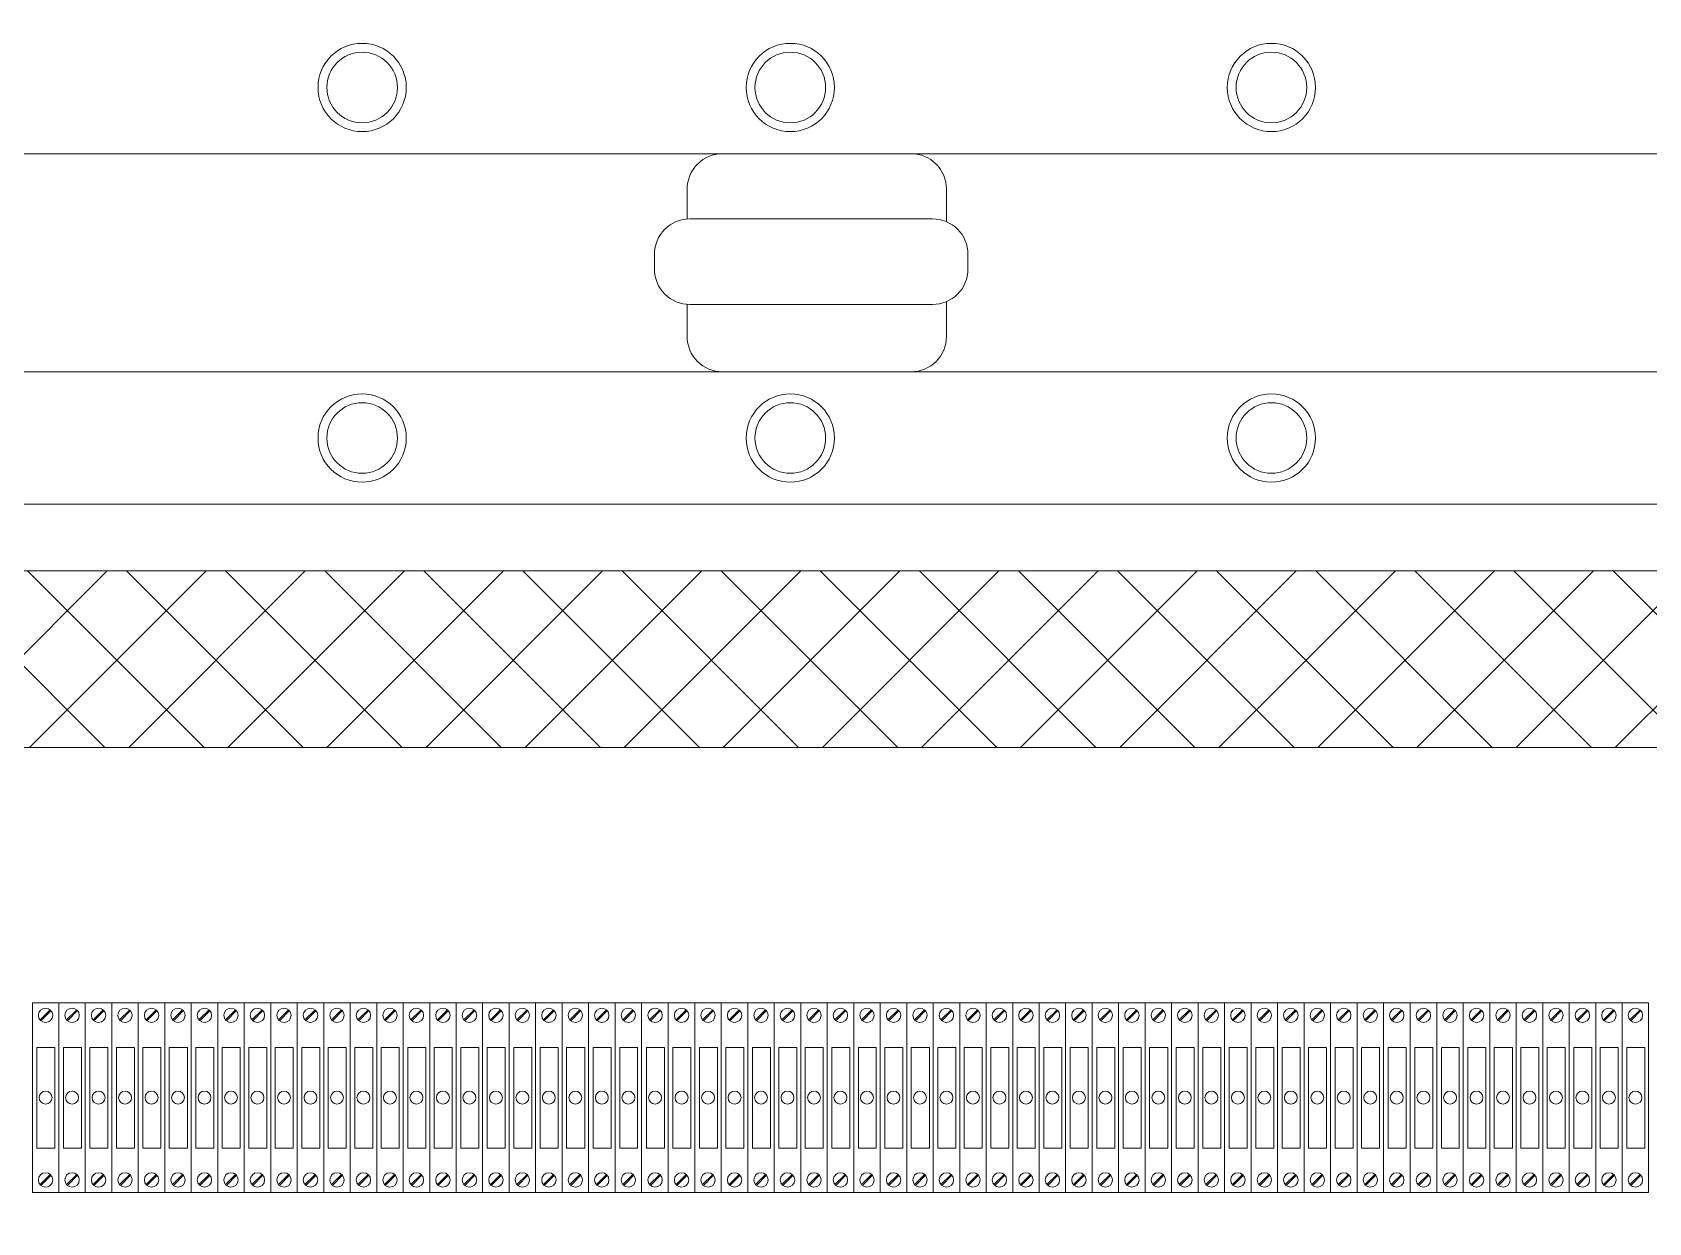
# Model space of a CAD drawing. Header units: millimetres. Extents: x 32626 to 72822, y 60047 to 123188.
# Drawn here: x 38985.6 to 39205.3, y 64739.4 to 64901.2 of the extents above; entities that cross this region are included whole.
import ezdxf

# ---------------------------------------------------------------- set-up
doc = ezdxf.new("R2010")
doc.units = ezdxf.units.MM
doc.header["$LTSCALE"] = 10
doc.layers.add('1轮廓实线层', color=7, linetype='Continuous', lineweight=18)

msp = doc.modelspace()

# ---------------------------------------------------------------- hatches: boundary and pattern name
at = {"layer": '1轮廓实线层'}
h = msp.add_hatch(dxfattribs=at)
h.set_pattern_fill('ANSI37', color=256, scale=3, style=0)
h.set_pattern_definition([(45, (7301.284, -2091.581), (-6.7351921, 6.7351921), []), (135, (7301.284, -2091.581), (-6.7351921, -6.7351921), [])])
h.paths.add_polyline_path([(39458.37, 64582.11), (39458.37, 64827.97), (38724.3, 64827.97), (38724.3, 64582.11)])
h.paths.add_polyline_path([(39434.37, 64606.11), (39434.37, 64693.04), (38748.3, 64693.04), (38748.3, 64606.11)], flags=16)
h.paths.add_polyline_path([(39434.37, 64717.04), (39434.37, 64803.97), (38748.3, 64803.97), (38748.3, 64717.04)], flags=16)

# ---------------------------------------------------------------- linework, layer by layer
for p, q in [((39159.99, 64855.04), (39507.45, 64855.04)), ((38694.14, 64837.04), (39488.54, 64837.04)), ((38724.3, 64827.97), (39458.37, 64827.97)), ((38748.3, 64803.97), (39434.37, 64803.97))]:
    msp.add_line(p, q, dxfattribs=at)
at = {"layer": '1轮廓实线层', "lineweight": 13}
for p, q in [((38985.62, 64769.28), (38989.22, 64769.28)), ((38985.62, 64743.48), (38985.62, 64769.28)), ((38986.67, 64766.94), (38988.05, 64768.32)), ((38986.79, 64766.82), (38988.17, 64768.2)), ((38989.22, 64769.28), (38989.22, 64743.48)), ((38989.22, 64769.28), (38992.82, 64769.28)), ((38989.22, 64743.48), (38989.22, 64769.28)), ((38990.27, 64766.94), (38991.65, 64768.32)), ((38990.39, 64766.82), (38991.77, 64768.2)), ((38992.82, 64769.28), (38992.82, 64743.48)), ((38992.82, 64769.28), (38996.42, 64769.28)), ((38992.82, 64743.48), (38992.82, 64769.28)), ((38993.87, 64766.94), (38995.25, 64768.32)), ((38993.99, 64766.82), (38995.37, 64768.2)), ((38996.42, 64769.28), (38996.42, 64743.48)), ((38996.42, 64769.28), (39000.02, 64769.28)), ((38996.42, 64743.48), (38996.42, 64769.28)), ((38997.47, 64766.94), (38998.85, 64768.32)), ((38997.59, 64766.82), (38998.97, 64768.2)), ((39000.02, 64769.28), (39000.02, 64743.48)), ((39000.02, 64769.28), (39003.62, 64769.28)), ((39000.02, 64743.48), (39000.02, 64769.28)), ((39001.07, 64766.94), (39002.45, 64768.32)), ((39001.19, 64766.82), (39002.57, 64768.2)), ((39003.62, 64769.28), (39003.62, 64743.48)), ((39003.62, 64769.28), (39007.22, 64769.28)), ((39003.62, 64743.48), (39003.62, 64769.28)), ((39004.67, 64766.94), (39006.05, 64768.32)), ((39004.79, 64766.82), (39006.17, 64768.2)), ((39007.22, 64769.28), (39007.22, 64743.48)), ((39007.22, 64769.28), (39010.82, 64769.28)), ((39007.22, 64743.48), (39007.22, 64769.28)), ((39008.27, 64766.94), (39009.65, 64768.32)), ((39008.39, 64766.82), (39009.77, 64768.2)), ((39010.82, 64769.28), (39010.82, 64743.48)), ((39010.82, 64769.28), (39014.42, 64769.28)), ((39010.82, 64743.48), (39010.82, 64769.28)), ((39011.87, 64766.94), (39013.25, 64768.32)), ((39011.99, 64766.82), (39013.37, 64768.2)), ((39014.42, 64769.28), (39014.42, 64743.48)), ((39014.42, 64769.28), (39018.02, 64769.28)), ((39014.42, 64743.48), (39014.42, 64769.28)), ((39015.47, 64766.94), (39016.85, 64768.32)), ((39015.6, 64766.82), (39016.97, 64768.2)), ((39018.02, 64769.28), (39018.02, 64743.48)), ((39018.03, 64769.28), (39021.63, 64769.28)), ((39018.03, 64743.48), (39018.03, 64769.28)), ((39019.08, 64766.94), (39020.45, 64768.32)), ((39019.2, 64766.82), (39020.58, 64768.2)), ((39021.63, 64769.28), (39021.63, 64743.48)), ((39021.63, 64769.28), (39025.23, 64769.28)), ((39021.63, 64743.48), (39021.63, 64769.28)), ((39022.68, 64766.94), (39024.06, 64768.32)), ((39022.8, 64766.82), (39024.18, 64768.2)), ((39025.23, 64769.28), (39025.23, 64743.48)), ((39025.23, 64769.28), (39028.83, 64769.28)), ((39025.23, 64743.48), (39025.23, 64769.28)), ((39026.28, 64766.94), (39027.66, 64768.32)), ((39026.4, 64766.82), (39027.78, 64768.2)), ((39028.83, 64769.28), (39028.83, 64743.48)), ((39028.83, 64769.28), (39032.43, 64769.28)), ((39028.83, 64743.48), (39028.83, 64769.28)), ((39029.88, 64766.94), (39031.26, 64768.32)), ((39030, 64766.82), (39031.38, 64768.2)), ((39032.43, 64769.28), (39032.43, 64743.48)), ((39032.43, 64769.28), (39036.03, 64769.28)), ((39032.43, 64743.48), (39032.43, 64769.28)), ((39033.48, 64766.94), (39034.86, 64768.32)), ((39033.6, 64766.82), (39034.98, 64768.2)), ((39036.03, 64769.28), (39036.03, 64743.48)), ((39036.03, 64769.28), (39039.63, 64769.28)), ((39036.03, 64743.48), (39036.03, 64769.28)), ((39037.08, 64766.94), (39038.46, 64768.32)), ((39037.2, 64766.82), (39038.58, 64768.2)), ((39039.63, 64769.28), (39039.63, 64743.48)), ((39039.63, 64769.28), (39043.23, 64769.28)), ((39039.63, 64743.48), (39039.63, 64769.28)), ((39040.68, 64766.94), (39042.06, 64768.32)), ((39040.8, 64766.82), (39042.18, 64768.2)), ((39043.23, 64769.28), (39043.23, 64743.48)), ((39043.23, 64769.28), (39046.83, 64769.28)), ((39043.23, 64743.48), (39043.23, 64769.28)), ((39044.28, 64766.94), (39045.66, 64768.32)), ((39044.4, 64766.82), (39045.78, 64768.2)), ((39046.83, 64769.28), (39046.83, 64743.48)), ((39046.83, 64769.28), (39050.43, 64769.28)), ((39046.83, 64743.48), (39046.83, 64769.28)), ((39047.88, 64766.94), (39049.26, 64768.32)), ((39048, 64766.82), (39049.38, 64768.2)), ((39050.43, 64769.28), (39050.43, 64743.48)), ((39050.43, 64769.28), (39054.03, 64769.28)), ((39050.43, 64743.48), (39050.43, 64769.28)), ((39051.48, 64766.94), (39052.86, 64768.32)), ((39051.6, 64766.82), (39052.98, 64768.2)), ((39054.03, 64769.28), (39054.03, 64743.48)), ((39054.03, 64769.28), (39057.63, 64769.28)), ((39054.03, 64743.48), (39054.03, 64769.28)), ((39055.08, 64766.94), (39056.46, 64768.32)), ((39055.2, 64766.82), (39056.58, 64768.2)), ((39057.63, 64769.28), (39057.63, 64743.48)), ((39057.63, 64769.28), (39061.23, 64769.28)), ((39057.63, 64743.48), (39057.63, 64769.28)), ((39058.68, 64766.94), (39060.06, 64768.32)), ((39058.81, 64766.82), (39060.18, 64768.2)), ((39061.23, 64769.28), (39061.23, 64743.48)), ((39061.23, 64769.28), (39064.83, 64769.28)), ((39061.23, 64743.48), (39061.23, 64769.28)), ((39062.29, 64766.94), (39063.66, 64768.32)), ((39062.41, 64766.82), (39063.79, 64768.2)), ((39064.83, 64769.28), (39064.83, 64743.48)), ((39064.84, 64769.28), (39068.44, 64769.28)), ((39064.84, 64743.48), (39064.84, 64769.28)), ((39065.89, 64766.94), (39067.26, 64768.32)), ((39066.01, 64766.82), (39067.39, 64768.2)), ((39068.44, 64769.28), (39068.44, 64743.48)), ((39068.47, 64769.28), (39072.07, 64769.28)), ((39069.52, 64766.94), (39070.9, 64768.32)), ((39069.64, 64766.82), (39071.02, 64768.2)), ((39072.07, 64769.28), (39072.07, 64743.48)), ((39072.07, 64769.28), (39075.67, 64769.28)), ((39072.07, 64743.48), (39072.07, 64769.28)), ((39073.12, 64766.94), (39074.5, 64768.32)), ((39073.24, 64766.82), (39074.62, 64768.2)), ((39075.67, 64769.28), (39075.67, 64743.48)), ((39075.67, 64769.28), (39079.27, 64769.28)), ((39075.67, 64743.48), (39075.67, 64769.28)), ((39076.72, 64766.94), (39078.1, 64768.32)), ((39076.84, 64766.82), (39078.22, 64768.2)), ((39079.27, 64769.28), (39079.27, 64743.48)), ((39079.27, 64769.28), (39082.87, 64769.28)), ((39079.27, 64743.48), (39079.27, 64769.28)), ((39080.32, 64766.94), (39081.7, 64768.32)), ((39080.44, 64766.82), (39081.82, 64768.2)), ((39082.87, 64769.28), (39082.87, 64743.48)), ((39082.87, 64769.28), (39086.47, 64769.28)), ((39082.87, 64743.48), (39082.87, 64769.28)), ((39083.92, 64766.94), (39085.3, 64768.32)), ((39084.04, 64766.82), (39085.42, 64768.2)), ((39086.47, 64769.28), (39086.47, 64743.48)), ((39086.47, 64769.28), (39090.07, 64769.28)), ((39086.47, 64743.48), (39086.47, 64769.28)), ((39087.52, 64766.94), (39088.9, 64768.32)), ((39087.64, 64766.82), (39089.02, 64768.2)), ((39090.07, 64769.28), (39090.07, 64743.48)), ((39090.07, 64769.28), (39093.67, 64769.28)), ((39090.07, 64743.48), (39090.07, 64769.28)), ((39091.12, 64766.94), (39092.5, 64768.32)), ((39091.24, 64766.82), (39092.62, 64768.2)), ((39093.67, 64769.28), (39093.67, 64743.48)), ((39093.67, 64769.28), (39097.27, 64769.28)), ((39093.67, 64743.48), (39093.67, 64769.28)), ((39094.72, 64766.94), (39096.1, 64768.32)), ((39094.85, 64766.82), (39096.22, 64768.2)), ((39097.27, 64769.28), (39097.27, 64743.48)), ((39097.27, 64769.28), (39100.87, 64769.28)), ((39097.27, 64743.48), (39097.27, 64769.28)), ((39098.33, 64766.94), (39099.7, 64768.32)), ((39098.45, 64766.82), (39099.83, 64768.2)), ((39100.87, 64769.28), (39100.87, 64743.48)), ((39100.88, 64769.28), (39104.48, 64769.28)), ((39100.88, 64743.48), (39100.88, 64769.28)), ((39101.93, 64766.94), (39103.31, 64768.32)), ((39102.05, 64766.82), (39103.43, 64768.2)), ((39104.48, 64769.28), (39104.48, 64743.48)), ((39104.48, 64769.28), (39108.08, 64769.28)), ((39104.48, 64743.48), (39104.48, 64769.28)), ((39105.53, 64766.94), (39106.91, 64768.32)), ((39105.65, 64766.82), (39107.03, 64768.2)), ((39108.08, 64769.28), (39108.08, 64743.48)), ((39108.08, 64769.28), (39111.68, 64769.28)), ((39108.08, 64743.48), (39108.08, 64769.28)), ((39109.13, 64766.94), (39110.51, 64768.32)), ((39109.25, 64766.82), (39110.63, 64768.2)), ((39111.68, 64769.28), (39111.68, 64743.48)), ((39111.68, 64769.28), (39115.28, 64769.28)), ((39111.68, 64743.48), (39111.68, 64769.28)), ((39112.73, 64766.94), (39114.11, 64768.32)), ((39112.85, 64766.82), (39114.23, 64768.2)), ((39115.28, 64769.28), (39115.28, 64743.48)), ((39115.28, 64769.28), (39118.88, 64769.28)), ((39115.28, 64743.48), (39115.28, 64769.28)), ((39116.33, 64766.94), (39117.71, 64768.32)), ((39116.45, 64766.82), (39117.83, 64768.2)), ((39118.88, 64769.28), (39118.88, 64743.48)), ((39118.88, 64769.28), (39122.48, 64769.28)), ((39118.88, 64743.48), (39118.88, 64769.28)), ((39119.93, 64766.94), (39121.31, 64768.32)), ((39120.05, 64766.82), (39121.43, 64768.2)), ((39122.48, 64769.28), (39122.48, 64743.48)), ((39122.48, 64769.28), (39126.08, 64769.28)), ((39122.48, 64743.48), (39122.48, 64769.28)), ((39123.53, 64766.94), (39124.91, 64768.32)), ((39123.65, 64766.82), (39125.03, 64768.2)), ((39126.08, 64769.28), (39126.08, 64743.48)), ((39126.08, 64769.28), (39129.68, 64769.28)), ((39126.08, 64743.48), (39126.08, 64769.28)), ((39127.13, 64766.94), (39128.51, 64768.32)), ((39127.25, 64766.82), (39128.63, 64768.2)), ((39129.68, 64769.28), (39129.68, 64743.48)), ((39129.68, 64769.28), (39133.28, 64769.28)), ((39129.68, 64743.48), (39129.68, 64769.28)), ((39130.73, 64766.94), (39132.11, 64768.32)), ((39130.85, 64766.82), (39132.23, 64768.2)), ((39133.28, 64769.28), (39133.28, 64743.48)), ((39133.28, 64769.28), (39136.88, 64769.28)), ((39133.28, 64743.48), (39133.28, 64769.28)), ((39134.33, 64766.94), (39135.71, 64768.32)), ((39134.45, 64766.82), (39135.83, 64768.2)), ((39136.88, 64769.28), (39136.88, 64743.48)), ((39136.88, 64769.28), (39140.48, 64769.28)), ((39136.88, 64743.48), (39136.88, 64769.28)), ((39137.93, 64766.94), (39139.31, 64768.32)), ((39138.05, 64766.82), (39139.43, 64768.2)), ((39140.48, 64769.28), (39140.48, 64743.48)), ((39140.48, 64769.28), (39144.08, 64769.28)), ((39140.48, 64743.48), (39140.48, 64769.28)), ((39141.53, 64766.94), (39142.91, 64768.32)), ((39141.66, 64766.82), (39143.03, 64768.2)), ((39144.08, 64769.28), (39144.08, 64743.48)), ((39144.09, 64743.48), (39144.09, 64769.28)), ((39144.09, 64769.28), (39147.69, 64769.28)), ((39144.09, 64743.48), (39144.09, 64769.28)), ((39145.14, 64766.94), (39146.52, 64768.32)), ((39145.26, 64766.82), (39146.64, 64768.2)), ((39147.69, 64769.28), (39147.69, 64743.48)), ((39147.69, 64769.28), (39151.29, 64769.28)), ((39147.69, 64743.48), (39147.69, 64769.28)), ((39148.74, 64766.94), (39150.12, 64768.32)), ((39148.86, 64766.82), (39150.24, 64768.2)), ((39151.29, 64769.28), (39151.29, 64743.48)), ((39151.29, 64769.28), (39154.89, 64769.28)), ((39151.29, 64743.48), (39151.29, 64769.28)), ((39152.34, 64766.94), (39153.72, 64768.32)), ((39152.46, 64766.82), (39153.84, 64768.2)), ((39154.89, 64769.28), (39154.89, 64743.48)), ((39154.89, 64769.28), (39158.49, 64769.28)), ((39154.89, 64743.48), (39154.89, 64769.28)), ((39155.94, 64766.94), (39157.32, 64768.32)), ((39156.06, 64766.82), (39157.44, 64768.2)), ((39158.49, 64769.28), (39158.49, 64743.48)), ((39158.49, 64769.28), (39162.09, 64769.28)), ((39158.49, 64743.48), (39158.49, 64769.28)), ((39159.54, 64766.94), (39160.92, 64768.32)), ((39159.66, 64766.82), (39161.04, 64768.2)), ((39162.09, 64769.28), (39162.09, 64743.48)), ((39162.09, 64769.28), (39165.69, 64769.28)), ((39162.09, 64743.48), (39162.09, 64769.28)), ((39163.14, 64766.94), (39164.52, 64768.32)), ((39163.26, 64766.82), (39164.64, 64768.2)), ((39165.69, 64769.28), (39165.69, 64743.48)), ((39165.69, 64769.28), (39169.29, 64769.28)), ((39165.69, 64743.48), (39165.69, 64769.28)), ((39166.74, 64766.94), (39168.12, 64768.32)), ((39166.86, 64766.82), (39168.24, 64768.2)), ((39169.29, 64769.28), (39169.29, 64743.48)), ((39169.29, 64769.28), (39172.89, 64769.28)), ((39169.29, 64743.48), (39169.29, 64769.28)), ((39170.34, 64766.94), (39171.72, 64768.32)), ((39170.46, 64766.82), (39171.84, 64768.2)), ((39172.89, 64769.28), (39172.89, 64743.48)), ((39172.92, 64769.28), (39176.52, 64769.28)), ((39173.97, 64766.94), (39175.35, 64768.32)), ((39174.1, 64766.82), (39175.47, 64768.2)), ((39176.52, 64769.28), (39176.52, 64743.48)), ((39176.53, 64769.28), (39180.13, 64769.28)), ((39176.53, 64743.48), (39176.53, 64769.28)), ((39177.58, 64766.94), (39178.95, 64768.32)), ((39177.7, 64766.82), (39179.08, 64768.2)), ((39180.13, 64769.28), (39180.13, 64743.48)), ((39180.13, 64769.28), (39183.73, 64769.28)), ((39180.13, 64743.48), (39180.13, 64769.28)), ((39181.18, 64766.94), (39182.56, 64768.32)), ((39181.3, 64766.82), (39182.68, 64768.2)), ((39183.73, 64769.28), (39183.73, 64743.48)), ((39183.73, 64769.28), (39187.33, 64769.28)), ((39183.73, 64743.48), (39183.73, 64769.28)), ((39184.78, 64766.94), (39186.16, 64768.32)), ((39184.9, 64766.82), (39186.28, 64768.2)), ((39187.33, 64769.28), (39187.33, 64743.48)), ((39187.33, 64769.28), (39190.93, 64769.28)), ((39187.33, 64743.48), (39187.33, 64769.28)), ((39188.38, 64766.94), (39189.76, 64768.32)), ((39188.5, 64766.82), (39189.88, 64768.2)), ((39190.93, 64769.28), (39190.93, 64743.48)), ((39190.93, 64769.28), (39194.53, 64769.28)), ((39190.93, 64743.48), (39190.93, 64769.28)), ((39191.98, 64766.94), (39193.36, 64768.32)), ((39192.1, 64766.82), (39193.48, 64768.2)), ((39194.53, 64769.28), (39194.53, 64743.48)), ((39194.53, 64769.28), (39198.13, 64769.28)), ((39194.53, 64743.48), (39194.53, 64769.28)), ((39195.58, 64766.94), (39196.96, 64768.32)), ((39195.7, 64766.82), (39197.08, 64768.2)), ((39198.13, 64769.28), (39198.13, 64743.48)), ((39198.13, 64769.28), (39201.73, 64769.28)), ((39198.13, 64743.48), (39198.13, 64769.28)), ((39199.18, 64766.94), (39200.56, 64768.32)), ((39199.3, 64766.82), (39200.68, 64768.2)), ((39201.73, 64769.28), (39201.73, 64743.48)), ((39201.73, 64769.28), (39205.33, 64769.28)), ((39201.73, 64743.48), (39201.73, 64769.28)), ((39202.78, 64766.94), (39204.16, 64768.32)), ((39202.9, 64766.82), (39204.28, 64768.2)), ((39205.33, 64769.28), (39205.33, 64743.48)), ((38986.67, 64744.56), (38988.05, 64745.94)), ((38986.79, 64744.44), (38988.17, 64745.82)), ((38990.27, 64744.56), (38991.65, 64745.94)), ((38990.39, 64744.44), (38991.77, 64745.82)), ((38993.87, 64744.56), (38995.25, 64745.94)), ((38993.99, 64744.44), (38995.37, 64745.82)), ((38997.47, 64744.56), (38998.85, 64745.94)), ((38997.59, 64744.44), (38998.97, 64745.82)), ((39001.07, 64744.56), (39002.45, 64745.94)), ((39001.19, 64744.44), (39002.57, 64745.82)), ((39004.67, 64744.56), (39006.05, 64745.94)), ((39004.79, 64744.44), (39006.17, 64745.82)), ((39008.27, 64744.56), (39009.65, 64745.94)), ((39008.39, 64744.44), (39009.77, 64745.82)), ((39011.87, 64744.56), (39013.25, 64745.94)), ((39011.99, 64744.44), (39013.37, 64745.82)), ((39015.47, 64744.56), (39016.85, 64745.94)), ((39015.6, 64744.44), (39016.97, 64745.82)), ((39019.08, 64744.56), (39020.45, 64745.94)), ((39019.2, 64744.44), (39020.58, 64745.82)), ((39022.68, 64744.56), (39024.06, 64745.94)), ((39022.8, 64744.44), (39024.18, 64745.82)), ((39026.28, 64744.56), (39027.66, 64745.94)), ((39026.4, 64744.44), (39027.78, 64745.82)), ((39029.88, 64744.56), (39031.26, 64745.94)), ((39030, 64744.44), (39031.38, 64745.82)), ((39033.48, 64744.56), (39034.86, 64745.94)), ((39033.6, 64744.44), (39034.98, 64745.82)), ((39037.08, 64744.56), (39038.46, 64745.94)), ((39037.2, 64744.44), (39038.58, 64745.82)), ((39040.68, 64744.56), (39042.06, 64745.94)), ((39040.8, 64744.44), (39042.18, 64745.82)), ((39044.28, 64744.56), (39045.66, 64745.94)), ((39044.4, 64744.44), (39045.78, 64745.82)), ((39047.88, 64744.56), (39049.26, 64745.94)), ((39048, 64744.44), (39049.38, 64745.82)), ((39051.48, 64744.56), (39052.86, 64745.94)), ((39051.6, 64744.44), (39052.98, 64745.82)), ((39055.08, 64744.56), (39056.46, 64745.94)), ((39055.2, 64744.44), (39056.58, 64745.82)), ((39058.68, 64744.56), (39060.06, 64745.94)), ((39058.81, 64744.44), (39060.18, 64745.82)), ((39062.29, 64744.56), (39063.66, 64745.94)), ((39062.41, 64744.44), (39063.79, 64745.82)), ((39065.89, 64744.56), (39067.26, 64745.94)), ((39066.01, 64744.44), (39067.39, 64745.82)), ((39069.52, 64744.56), (39070.9, 64745.94)), ((39069.64, 64744.44), (39071.02, 64745.82)), ((39073.12, 64744.56), (39074.5, 64745.94)), ((39073.24, 64744.44), (39074.62, 64745.82)), ((39076.72, 64744.56), (39078.1, 64745.94)), ((39076.84, 64744.44), (39078.22, 64745.82)), ((39080.32, 64744.56), (39081.7, 64745.94)), ((39080.44, 64744.44), (39081.82, 64745.82)), ((39083.92, 64744.56), (39085.3, 64745.94)), ((39084.04, 64744.44), (39085.42, 64745.82)), ((39087.52, 64744.56), (39088.9, 64745.94)), ((39087.64, 64744.44), (39089.02, 64745.82)), ((39091.12, 64744.56), (39092.5, 64745.94)), ((39091.24, 64744.44), (39092.62, 64745.82)), ((39094.72, 64744.56), (39096.1, 64745.94)), ((39094.85, 64744.44), (39096.22, 64745.82)), ((39098.33, 64744.56), (39099.7, 64745.94)), ((39098.45, 64744.44), (39099.83, 64745.82)), ((39101.93, 64744.56), (39103.31, 64745.94)), ((39102.05, 64744.44), (39103.43, 64745.82)), ((39105.53, 64744.56), (39106.91, 64745.94)), ((39105.65, 64744.44), (39107.03, 64745.82)), ((39109.13, 64744.56), (39110.51, 64745.94)), ((39109.25, 64744.44), (39110.63, 64745.82)), ((39112.73, 64744.56), (39114.11, 64745.94)), ((39112.85, 64744.44), (39114.23, 64745.82)), ((39116.33, 64744.56), (39117.71, 64745.94)), ((39116.45, 64744.44), (39117.83, 64745.82)), ((39119.93, 64744.56), (39121.31, 64745.94)), ((39120.05, 64744.44), (39121.43, 64745.82)), ((39123.53, 64744.56), (39124.91, 64745.94)), ((39123.65, 64744.44), (39125.03, 64745.82)), ((39127.13, 64744.56), (39128.51, 64745.94)), ((39127.25, 64744.44), (39128.63, 64745.82)), ((39130.73, 64744.56), (39132.11, 64745.94)), ((39130.85, 64744.44), (39132.23, 64745.82)), ((39134.33, 64744.56), (39135.71, 64745.94)), ((39134.45, 64744.44), (39135.83, 64745.82)), ((39137.93, 64744.56), (39139.31, 64745.94)), ((39138.05, 64744.44), (39139.43, 64745.82)), ((39141.53, 64744.56), (39142.91, 64745.94)), ((39141.66, 64744.44), (39143.03, 64745.82)), ((39145.14, 64744.56), (39146.52, 64745.94)), ((39145.26, 64744.44), (39146.64, 64745.82)), ((39148.74, 64744.56), (39150.12, 64745.94)), ((39148.86, 64744.44), (39150.24, 64745.82)), ((39152.34, 64744.56), (39153.72, 64745.94)), ((39152.46, 64744.44), (39153.84, 64745.82)), ((39155.94, 64744.56), (39157.32, 64745.94)), ((39156.06, 64744.44), (39157.44, 64745.82)), ((39159.54, 64744.56), (39160.92, 64745.94)), ((39159.66, 64744.44), (39161.04, 64745.82)), ((39163.14, 64744.56), (39164.52, 64745.94)), ((39163.26, 64744.44), (39164.64, 64745.82)), ((39166.74, 64744.56), (39168.12, 64745.94)), ((39166.86, 64744.44), (39168.24, 64745.82)), ((39170.34, 64744.56), (39171.72, 64745.94)), ((39170.46, 64744.44), (39171.84, 64745.82)), ((39173.97, 64744.56), (39175.35, 64745.94)), ((39174.1, 64744.44), (39175.47, 64745.82)), ((39177.58, 64744.56), (39178.95, 64745.94)), ((39177.7, 64744.44), (39179.08, 64745.82)), ((39181.18, 64744.56), (39182.56, 64745.94)), ((39181.3, 64744.44), (39182.68, 64745.82)), ((39184.78, 64744.56), (39186.16, 64745.94)), ((39184.9, 64744.44), (39186.28, 64745.82)), ((39188.38, 64744.56), (39189.76, 64745.94)), ((39188.5, 64744.44), (39189.88, 64745.82)), ((39191.98, 64744.56), (39193.36, 64745.94)), ((39192.1, 64744.44), (39193.48, 64745.82)), ((39195.58, 64744.56), (39196.96, 64745.94)), ((39195.7, 64744.44), (39197.08, 64745.82)), ((39199.18, 64744.56), (39200.56, 64745.94)), ((39199.3, 64744.44), (39200.68, 64745.82)), ((39202.78, 64744.56), (39204.16, 64745.94)), ((39202.9, 64744.44), (39204.28, 64745.82)), ((38989.22, 64743.48), (38985.62, 64743.48)), ((38992.82, 64743.48), (38989.22, 64743.48)), ((38996.42, 64743.48), (38992.82, 64743.48)), ((39000.02, 64743.48), (38996.42, 64743.48)), ((39003.62, 64743.48), (39000.02, 64743.48)), ((39007.22, 64743.48), (39003.62, 64743.48)), ((39010.82, 64743.48), (39007.22, 64743.48)), ((39014.42, 64743.48), (39010.82, 64743.48)), ((39018.02, 64743.48), (39014.42, 64743.48)), ((39021.63, 64743.48), (39018.03, 64743.48)), ((39025.23, 64743.48), (39021.63, 64743.48)), ((39028.83, 64743.48), (39025.23, 64743.48)), ((39032.43, 64743.48), (39028.83, 64743.48)), ((39036.03, 64743.48), (39032.43, 64743.48)), ((39039.63, 64743.48), (39036.03, 64743.48)), ((39043.23, 64743.48), (39039.63, 64743.48)), ((39046.83, 64743.48), (39043.23, 64743.48)), ((39050.43, 64743.48), (39046.83, 64743.48)), ((39054.03, 64743.48), (39050.43, 64743.48)), ((39057.63, 64743.48), (39054.03, 64743.48)), ((39061.23, 64743.48), (39057.63, 64743.48)), ((39064.83, 64743.48), (39061.23, 64743.48)), ((39068.44, 64743.48), (39064.84, 64743.48)), ((39072.07, 64743.48), (39068.47, 64743.48)), ((39075.67, 64743.48), (39072.07, 64743.48)), ((39079.27, 64743.48), (39075.67, 64743.48)), ((39082.87, 64743.48), (39079.27, 64743.48)), ((39086.47, 64743.48), (39082.87, 64743.48)), ((39090.07, 64743.48), (39086.47, 64743.48)), ((39093.67, 64743.48), (39090.07, 64743.48)), ((39097.27, 64743.48), (39093.67, 64743.48)), ((39100.87, 64743.48), (39097.27, 64743.48)), ((39104.48, 64743.48), (39100.88, 64743.48)), ((39108.08, 64743.48), (39104.48, 64743.48)), ((39111.68, 64743.48), (39108.08, 64743.48)), ((39115.28, 64743.48), (39111.68, 64743.48)), ((39118.88, 64743.48), (39115.28, 64743.48)), ((39122.48, 64743.48), (39118.88, 64743.48)), ((39126.08, 64743.48), (39122.48, 64743.48)), ((39129.68, 64743.48), (39126.08, 64743.48)), ((39133.28, 64743.48), (39129.68, 64743.48)), ((39136.88, 64743.48), (39133.28, 64743.48)), ((39140.48, 64743.48), (39136.88, 64743.48)), ((39144.08, 64743.48), (39140.48, 64743.48)), ((39147.69, 64743.48), (39144.09, 64743.48)), ((39151.29, 64743.48), (39147.69, 64743.48)), ((39154.89, 64743.48), (39151.29, 64743.48)), ((39158.49, 64743.48), (39154.89, 64743.48)), ((39162.09, 64743.48), (39158.49, 64743.48)), ((39165.69, 64743.48), (39162.09, 64743.48)), ((39169.29, 64743.48), (39165.69, 64743.48)), ((39172.89, 64743.48), (39169.29, 64743.48)), ((39176.52, 64743.48), (39172.92, 64743.48)), ((39180.13, 64743.48), (39176.53, 64743.48)), ((39183.73, 64743.48), (39180.13, 64743.48)), ((39187.33, 64743.48), (39183.73, 64743.48)), ((39190.93, 64743.48), (39187.33, 64743.48)), ((39194.53, 64743.48), (39190.93, 64743.48)), ((39198.13, 64743.48), (39194.53, 64743.48)), ((39201.73, 64743.48), (39198.13, 64743.48)), ((39205.33, 64743.48), (39201.73, 64743.48))]:
    msp.add_line(p, q, dxfattribs=at)
at = {"layer": '1轮廓实线层'}
for points in [[(39506.25, 64884.69), (38678.25, 64884.69, -0.414214), (38672.25, 64890.69), (38672.25, 65358.69, -0.414214), (38678.25, 65364.69)], [(39074.63, 64875.8), (39074.63, 64879.89, -0.414214), (39079.43, 64884.69), (39105.07, 64884.69, -0.414214), (39109.87, 64879.89), (39109.87, 64875.44)], [(39109.87, 64864.58), (39109.87, 64859.84, -0.414214), (39105.07, 64855.04), (39079.43, 64855.04, -0.414214), (39074.63, 64859.84), (39074.63, 64864.22)], [(38677.05, 64555.04, -0.414214), (38672.25, 64559.84), (38672.25, 64850.24, -0.414214), (38677.05, 64855.04), (39159.99, 64855.04)]]:
    msp.add_lwpolyline(points, format="xyb", dxfattribs=at)
msp.add_lwpolyline([(39070.19, 64871.02, -0.414214), (39074.99, 64875.82), (39108, 64875.82, -0.414214), (39112.8, 64871.02), (39112.8, 64869, -0.414214), (39108, 64864.2), (39074.99, 64864.2, -0.414214), (39070.19, 64869)], format="xyb", close=True, dxfattribs=at)
at = {"layer": '1轮廓实线层', "lineweight": 13}
for points in [[(38986.24, 64763.18), (38988.69, 64763.18), (38988.69, 64749.52), (38986.24, 64749.52)], [(38989.84, 64763.18), (38992.29, 64763.18), (38992.29, 64749.52), (38989.84, 64749.52)], [(38993.44, 64763.18), (38995.89, 64763.18), (38995.89, 64749.52), (38993.44, 64749.52)], [(38997.04, 64763.18), (38999.49, 64763.18), (38999.49, 64749.52), (38997.04, 64749.52)], [(39000.64, 64763.18), (39003.09, 64763.18), (39003.09, 64749.52), (39000.64, 64749.52)], [(39004.24, 64763.18), (39006.69, 64763.18), (39006.69, 64749.52), (39004.24, 64749.52)], [(39007.84, 64763.18), (39010.29, 64763.18), (39010.29, 64749.52), (39007.84, 64749.52)], [(39011.44, 64763.18), (39013.89, 64763.18), (39013.89, 64749.52), (39011.44, 64749.52)], [(39015.05, 64763.18), (39017.49, 64763.18), (39017.49, 64749.52), (39015.05, 64749.52)], [(39018.65, 64763.18), (39021.09, 64763.18), (39021.09, 64749.52), (39018.65, 64749.52)], [(39022.25, 64763.18), (39024.7, 64763.18), (39024.7, 64749.52), (39022.25, 64749.52)], [(39025.85, 64763.18), (39028.3, 64763.18), (39028.3, 64749.52), (39025.85, 64749.52)], [(39029.45, 64763.18), (39031.9, 64763.18), (39031.9, 64749.52), (39029.45, 64749.52)], [(39033.05, 64763.18), (39035.5, 64763.18), (39035.5, 64749.52), (39033.05, 64749.52)], [(39036.65, 64763.18), (39039.1, 64763.18), (39039.1, 64749.52), (39036.65, 64749.52)], [(39040.25, 64763.18), (39042.7, 64763.18), (39042.7, 64749.52), (39040.25, 64749.52)], [(39043.85, 64763.18), (39046.3, 64763.18), (39046.3, 64749.52), (39043.85, 64749.52)], [(39047.45, 64763.18), (39049.9, 64763.18), (39049.9, 64749.52), (39047.45, 64749.52)], [(39051.05, 64763.18), (39053.5, 64763.18), (39053.5, 64749.52), (39051.05, 64749.52)], [(39054.65, 64763.18), (39057.1, 64763.18), (39057.1, 64749.52), (39054.65, 64749.52)], [(39058.25, 64763.18), (39060.7, 64763.18), (39060.7, 64749.52), (39058.25, 64749.52)], [(39061.86, 64763.18), (39064.3, 64763.18), (39064.3, 64749.52), (39061.86, 64749.52)], [(39065.46, 64763.18), (39067.9, 64763.18), (39067.9, 64749.52), (39065.46, 64749.52)], [(39069.09, 64763.18), (39071.54, 64763.18), (39071.54, 64749.52), (39069.09, 64749.52)], [(39072.69, 64763.18), (39075.14, 64763.18), (39075.14, 64749.52), (39072.69, 64749.52)], [(39076.29, 64763.18), (39078.74, 64763.18), (39078.74, 64749.52), (39076.29, 64749.52)], [(39079.89, 64763.18), (39082.34, 64763.18), (39082.34, 64749.52), (39079.89, 64749.52)], [(39083.49, 64763.18), (39085.94, 64763.18), (39085.94, 64749.52), (39083.49, 64749.52)], [(39087.09, 64763.18), (39089.54, 64763.18), (39089.54, 64749.52), (39087.09, 64749.52)], [(39090.69, 64763.18), (39093.14, 64763.18), (39093.14, 64749.52), (39090.69, 64749.52)], [(39094.3, 64763.18), (39096.74, 64763.18), (39096.74, 64749.52), (39094.3, 64749.52)], [(39097.9, 64763.18), (39100.34, 64763.18), (39100.34, 64749.52), (39097.9, 64749.52)], [(39101.5, 64763.18), (39103.94, 64763.18), (39103.94, 64749.52), (39101.5, 64749.52)], [(39105.1, 64763.18), (39107.55, 64763.18), (39107.55, 64749.52), (39105.1, 64749.52)], [(39108.7, 64763.18), (39111.15, 64763.18), (39111.15, 64749.52), (39108.7, 64749.52)], [(39112.3, 64763.18), (39114.75, 64763.18), (39114.75, 64749.52), (39112.3, 64749.52)], [(39115.9, 64763.18), (39118.35, 64763.18), (39118.35, 64749.52), (39115.9, 64749.52)], [(39119.5, 64763.18), (39121.95, 64763.18), (39121.95, 64749.52), (39119.5, 64749.52)], [(39123.1, 64763.18), (39125.55, 64763.18), (39125.55, 64749.52), (39123.1, 64749.52)], [(39126.7, 64763.18), (39129.15, 64763.18), (39129.15, 64749.52), (39126.7, 64749.52)], [(39130.3, 64763.18), (39132.75, 64763.18), (39132.75, 64749.52), (39130.3, 64749.52)], [(39133.9, 64763.18), (39136.35, 64763.18), (39136.35, 64749.52), (39133.9, 64749.52)], [(39137.5, 64763.18), (39139.95, 64763.18), (39139.95, 64749.52), (39137.5, 64749.52)], [(39141.11, 64763.18), (39143.55, 64763.18), (39143.55, 64749.52), (39141.11, 64749.52)], [(39144.71, 64763.18), (39147.16, 64763.18), (39147.16, 64749.52), (39144.71, 64749.52)], [(39148.31, 64763.18), (39150.76, 64763.18), (39150.76, 64749.52), (39148.31, 64749.52)], [(39151.91, 64763.18), (39154.36, 64763.18), (39154.36, 64749.52), (39151.91, 64749.52)], [(39155.51, 64763.18), (39157.96, 64763.18), (39157.96, 64749.52), (39155.51, 64749.52)], [(39159.11, 64763.18), (39161.56, 64763.18), (39161.56, 64749.52), (39159.11, 64749.52)], [(39162.71, 64763.18), (39165.16, 64763.18), (39165.16, 64749.52), (39162.71, 64749.52)], [(39166.31, 64763.18), (39168.76, 64763.18), (39168.76, 64749.52), (39166.31, 64749.52)], [(39169.91, 64763.18), (39172.36, 64763.18), (39172.36, 64749.52), (39169.91, 64749.52)], [(39173.55, 64763.18), (39175.99, 64763.18), (39175.99, 64749.52), (39173.55, 64749.52)], [(39177.15, 64763.18), (39179.59, 64763.18), (39179.59, 64749.52), (39177.15, 64749.52)], [(39180.75, 64763.18), (39183.2, 64763.18), (39183.2, 64749.52), (39180.75, 64749.52)], [(39184.35, 64763.18), (39186.8, 64763.18), (39186.8, 64749.52), (39184.35, 64749.52)], [(39187.95, 64763.18), (39190.4, 64763.18), (39190.4, 64749.52), (39187.95, 64749.52)], [(39191.55, 64763.18), (39194, 64763.18), (39194, 64749.52), (39191.55, 64749.52)], [(39195.15, 64763.18), (39197.6, 64763.18), (39197.6, 64749.52), (39195.15, 64749.52)], [(39198.75, 64763.18), (39201.2, 64763.18), (39201.2, 64749.52), (39198.75, 64749.52)], [(39202.35, 64763.18), (39204.8, 64763.18), (39204.8, 64749.52), (39202.35, 64749.52)]]:
    msp.add_lwpolyline(points, close=True, dxfattribs=at)
at = {"layer": '1轮廓实线层'}
for centre, radius in [((39030.45, 64893.69), 6), ((39088.65, 64893.69), 6), ((39154.05, 64893.69), 6), ((39030.45, 64893.69), 4.8), ((39088.65, 64893.69), 4.8), ((39154.05, 64893.69), 4.8), ((39030.45, 64846.04), 6), ((39030.45, 64846.04), 4.8), ((39088.65, 64846.04), 6), ((39088.65, 64846.04), 4.8), ((39154.05, 64846.04), 6), ((39154.05, 64846.04), 4.8)]:
    msp.add_circle(centre, radius, dxfattribs=at)
at = {"layer": '1轮廓实线层', "lineweight": 13}
for centre, radius in [((38987.42, 64767.57), 0.975), ((38991.02, 64767.57), 0.975), ((38994.62, 64767.57), 0.975), ((38998.22, 64767.57), 0.975), ((39001.82, 64767.57), 0.975), ((39005.42, 64767.57), 0.975), ((39009.02, 64767.57), 0.975), ((39012.62, 64767.57), 0.975), ((39016.22, 64767.57), 0.975), ((39019.83, 64767.57), 0.975), ((39023.43, 64767.57), 0.975), ((39027.03, 64767.57), 0.975), ((39030.63, 64767.57), 0.975), ((39034.23, 64767.57), 0.975), ((39037.83, 64767.57), 0.975), ((39041.43, 64767.57), 0.975), ((39045.03, 64767.57), 0.975), ((39048.63, 64767.57), 0.975), ((39052.23, 64767.57), 0.975), ((39055.83, 64767.57), 0.975), ((39059.43, 64767.57), 0.975), ((39063.03, 64767.57), 0.975), ((39066.64, 64767.57), 0.975), ((39070.27, 64767.57), 0.975), ((39073.87, 64767.57), 0.975), ((39077.47, 64767.57), 0.975), ((39081.07, 64767.57), 0.975), ((39084.67, 64767.57), 0.975), ((39088.27, 64767.57), 0.975), ((39091.87, 64767.57), 0.975), ((39095.47, 64767.57), 0.975), ((39099.07, 64767.57), 0.975), ((39102.68, 64767.57), 0.975), ((39106.28, 64767.57), 0.975), ((39109.88, 64767.57), 0.975), ((39113.48, 64767.57), 0.975), ((39117.08, 64767.57), 0.975), ((39120.68, 64767.57), 0.975), ((39124.28, 64767.57), 0.975), ((39127.88, 64767.57), 0.975), ((39131.48, 64767.57), 0.975), ((39135.08, 64767.57), 0.975), ((39138.68, 64767.57), 0.975), ((39142.28, 64767.57), 0.975), ((39145.89, 64767.57), 0.975), ((39149.49, 64767.57), 0.975), ((39153.09, 64767.57), 0.975), ((39156.69, 64767.57), 0.975), ((39160.29, 64767.57), 0.975), ((39163.89, 64767.57), 0.975), ((39167.49, 64767.57), 0.975), ((39171.09, 64767.57), 0.975), ((39174.72, 64767.57), 0.975), ((39178.33, 64767.57), 0.975), ((39181.93, 64767.57), 0.975), ((39185.53, 64767.57), 0.975), ((39189.13, 64767.57), 0.975), ((39192.73, 64767.57), 0.975), ((39196.33, 64767.57), 0.975), ((39199.93, 64767.57), 0.975), ((39203.53, 64767.57), 0.975), ((38987.42, 64756.38), 0.881), ((38991.02, 64756.38), 0.881), ((38994.62, 64756.38), 0.881), ((38998.22, 64756.38), 0.881), ((39001.82, 64756.38), 0.881), ((39005.42, 64756.38), 0.881), ((39009.02, 64756.38), 0.881), ((39012.62, 64756.38), 0.881), ((39016.22, 64756.38), 0.881), ((39019.83, 64756.38), 0.881), ((39023.43, 64756.38), 0.881), ((39027.03, 64756.38), 0.881), ((39030.63, 64756.38), 0.881), ((39034.23, 64756.38), 0.881), ((39037.83, 64756.38), 0.881), ((39041.43, 64756.38), 0.881), ((39045.03, 64756.38), 0.881), ((39048.63, 64756.38), 0.881), ((39052.23, 64756.38), 0.881), ((39055.83, 64756.38), 0.881), ((39059.43, 64756.38), 0.881), ((39063.03, 64756.38), 0.881), ((39066.64, 64756.38), 0.881), ((39070.27, 64756.38), 0.881), ((39073.87, 64756.38), 0.881), ((39077.47, 64756.38), 0.881), ((39081.07, 64756.38), 0.881), ((39084.67, 64756.38), 0.881), ((39088.27, 64756.38), 0.881), ((39091.87, 64756.38), 0.881), ((39095.47, 64756.38), 0.881), ((39099.07, 64756.38), 0.881), ((39102.68, 64756.38), 0.881), ((39106.28, 64756.38), 0.881), ((39109.88, 64756.38), 0.881), ((39113.48, 64756.38), 0.881), ((39117.08, 64756.38), 0.881), ((39120.68, 64756.38), 0.881), ((39124.28, 64756.38), 0.881), ((39127.88, 64756.38), 0.881), ((39131.48, 64756.38), 0.881), ((39135.08, 64756.38), 0.881), ((39138.68, 64756.38), 0.881), ((39142.28, 64756.38), 0.881), ((39145.89, 64756.38), 0.881), ((39149.49, 64756.38), 0.881), ((39153.09, 64756.38), 0.881), ((39156.69, 64756.38), 0.881), ((39160.29, 64756.38), 0.881), ((39163.89, 64756.38), 0.881), ((39167.49, 64756.38), 0.881), ((39171.09, 64756.38), 0.881), ((39174.72, 64756.38), 0.881), ((39178.33, 64756.38), 0.881), ((39181.93, 64756.38), 0.881), ((39185.53, 64756.38), 0.881), ((39189.13, 64756.38), 0.881), ((39192.73, 64756.38), 0.881), ((39196.33, 64756.38), 0.881), ((39199.93, 64756.38), 0.881), ((39203.53, 64756.38), 0.881), ((38987.42, 64745.19), 0.975), ((38991.02, 64745.19), 0.975), ((38994.62, 64745.19), 0.975), ((38998.22, 64745.19), 0.975), ((39001.82, 64745.19), 0.975), ((39005.42, 64745.19), 0.975), ((39009.02, 64745.19), 0.975), ((39012.62, 64745.19), 0.975), ((39016.22, 64745.19), 0.975), ((39019.83, 64745.19), 0.975), ((39023.43, 64745.19), 0.975), ((39027.03, 64745.19), 0.975), ((39030.63, 64745.19), 0.975), ((39034.23, 64745.19), 0.975), ((39037.83, 64745.19), 0.975), ((39041.43, 64745.19), 0.975), ((39045.03, 64745.19), 0.975), ((39048.63, 64745.19), 0.975), ((39052.23, 64745.19), 0.975), ((39055.83, 64745.19), 0.975), ((39059.43, 64745.19), 0.975), ((39063.03, 64745.19), 0.975), ((39066.64, 64745.19), 0.975), ((39070.27, 64745.19), 0.975), ((39073.87, 64745.19), 0.975), ((39077.47, 64745.19), 0.975), ((39081.07, 64745.19), 0.975), ((39084.67, 64745.19), 0.975), ((39088.27, 64745.19), 0.975), ((39091.87, 64745.19), 0.975), ((39095.47, 64745.19), 0.975), ((39099.07, 64745.19), 0.975), ((39102.68, 64745.19), 0.975), ((39106.28, 64745.19), 0.975), ((39109.88, 64745.19), 0.975), ((39113.48, 64745.19), 0.975), ((39117.08, 64745.19), 0.975), ((39120.68, 64745.19), 0.975), ((39124.28, 64745.19), 0.975), ((39127.88, 64745.19), 0.975), ((39131.48, 64745.19), 0.975), ((39135.08, 64745.19), 0.975), ((39138.68, 64745.19), 0.975), ((39142.28, 64745.19), 0.975), ((39145.89, 64745.19), 0.975), ((39149.49, 64745.19), 0.975), ((39153.09, 64745.19), 0.975), ((39156.69, 64745.19), 0.975), ((39160.29, 64745.19), 0.975), ((39163.89, 64745.19), 0.975), ((39167.49, 64745.19), 0.975), ((39171.09, 64745.19), 0.975), ((39174.72, 64745.19), 0.975), ((39178.33, 64745.19), 0.975), ((39181.93, 64745.19), 0.975), ((39185.53, 64745.19), 0.975), ((39189.13, 64745.19), 0.975), ((39192.73, 64745.19), 0.975), ((39196.33, 64745.19), 0.975), ((39199.93, 64745.19), 0.975), ((39203.53, 64745.19), 0.975)]:
    msp.add_circle(centre, radius, dxfattribs=at)

doc.saveas('drawing.dxf')
